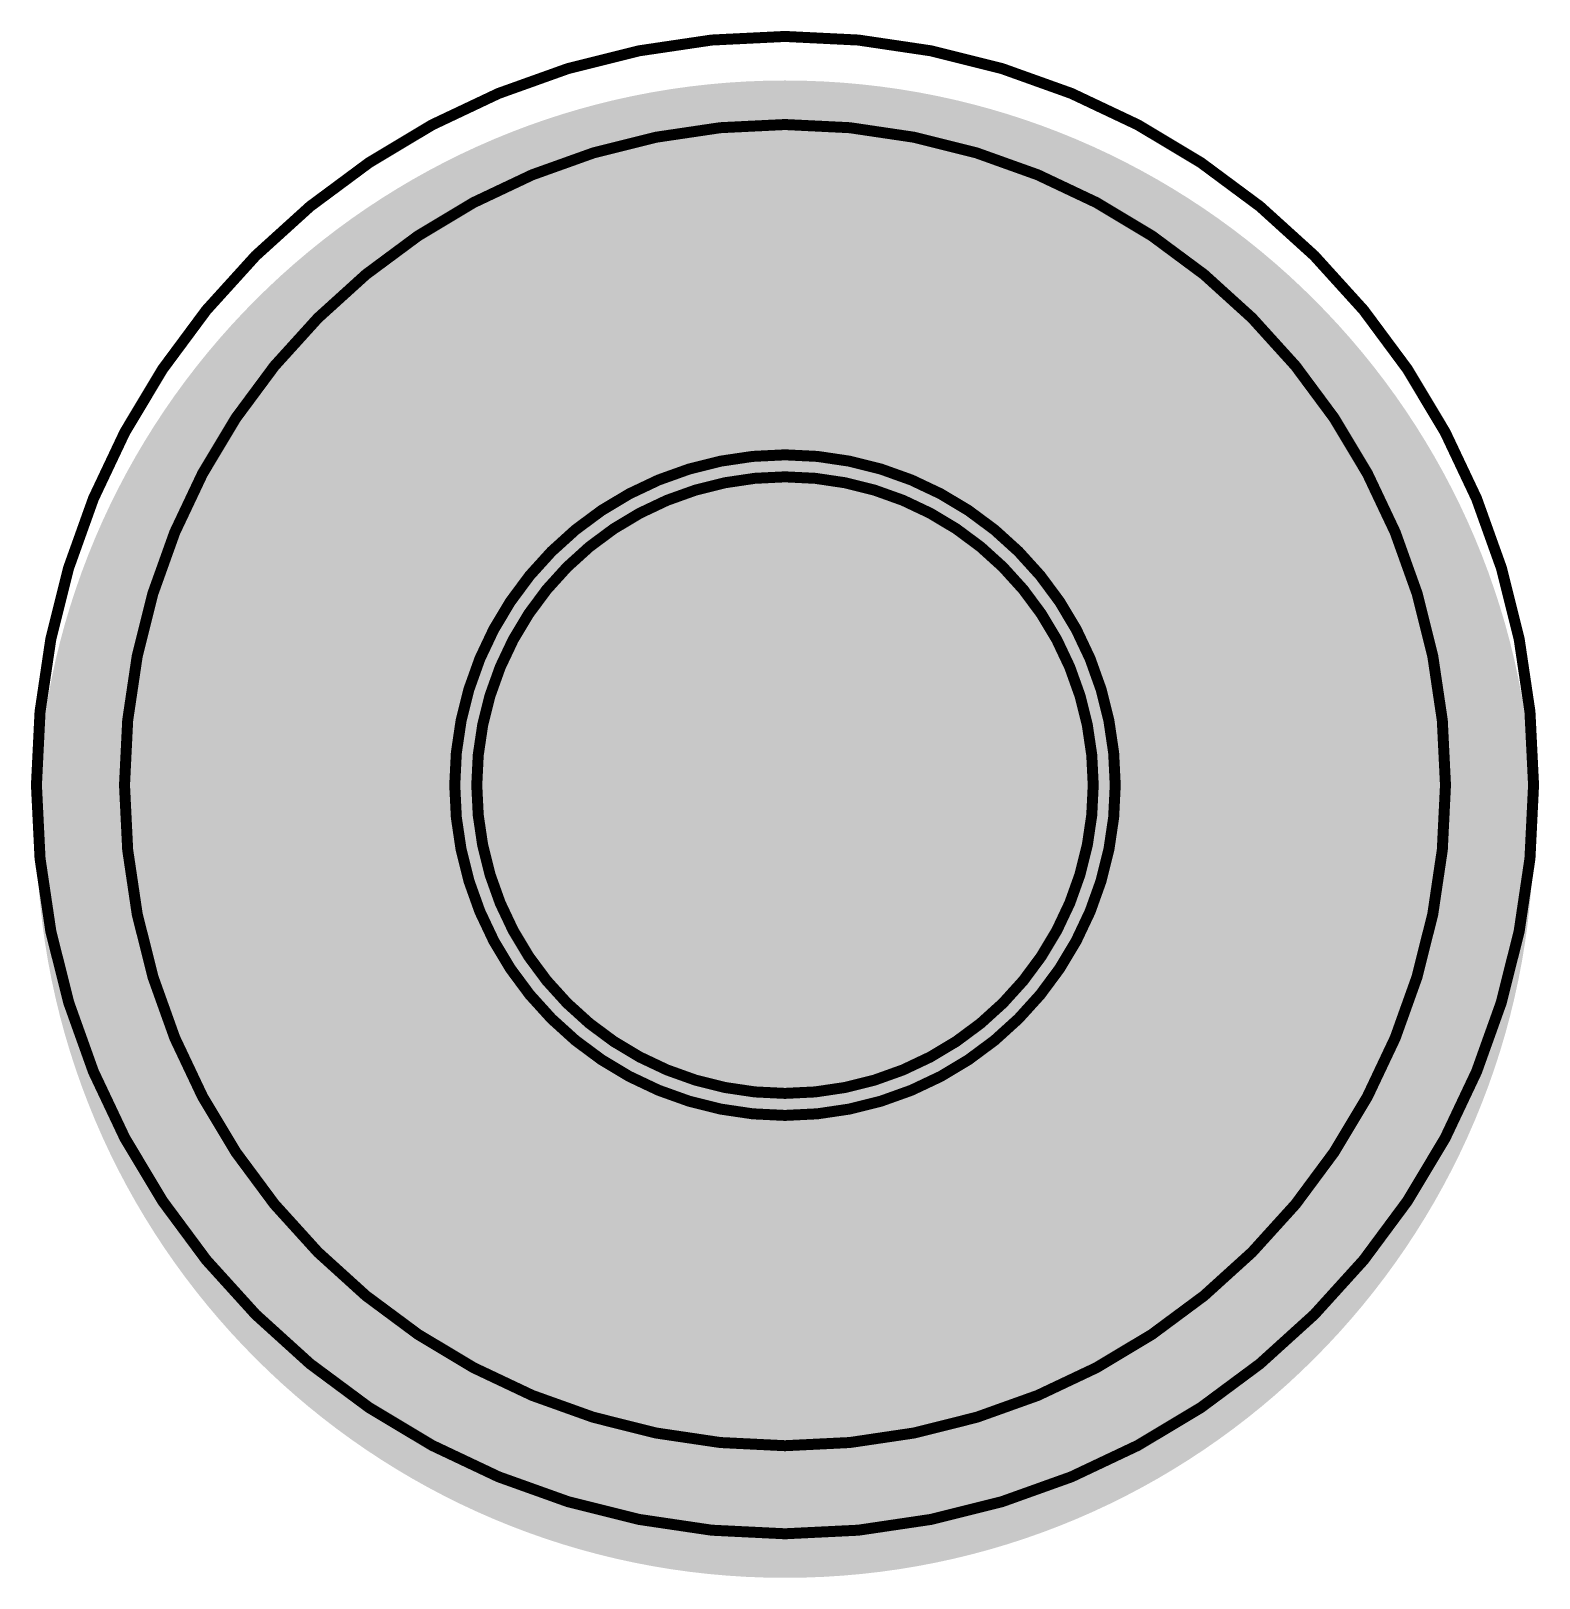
# Model space of a CAD drawing. Header units: millimetres. Extents: x 54 to 247, y 53 to 195.
# Drawn here: x 123.793 to 125.533, y 63.601 to 65.386 of the extents above; entities that cross this region are included whole.
import ezdxf

# ---------------------------------------------------------------- set-up
doc = ezdxf.new("R2010")
doc.units = ezdxf.units.MM
for name, color, linetype in [('BottomSolder', 6, 'Continuous'), ('Mechanical10', 56, 'Continuous'), ('Mechanical11', 56, 'Continuous'), ('Mechanical12', 56, 'Continuous'), ('Mechanical13', 56, 'Continuous'), ('Mechanical7', 56, 'Continuous'), ('MultiLayer', 9, 'Continuous'), ('PadHoleLayer', 156, 'Continuous'), ('TopSolder', 216, 'Continuous'), ('ViaHoleLayer', 16, 'Continuous')]:
    doc.layers.add(name, color=color, linetype=linetype)

# ---------------------------------------------------------------- blocks, each defined once
blk = doc.blocks.new('T____P_____B_224')
at = {"layer": 'BottomSolder'}
h = blk.add_hatch(color=6, dxfattribs=at)
edge = h.paths.add_edge_path()
edge.add_arc((0, 0), 0.8636, 0, 360)
h = blk.add_hatch(color=6, dxfattribs=at)
edge = h.paths.add_edge_path()
edge.add_arc((0, 0), 0.8636, 0, 360)
at = {"layer": 'MultiLayer'}
h = blk.add_hatch(color=9, dxfattribs=at)
edge = h.paths.add_edge_path()
edge.add_arc((0, 0), 0.762, 0, 360)
at = {"layer": 'PadHoleLayer'}
h = blk.add_hatch(color=156, dxfattribs=at)
edge = h.paths.add_edge_path()
edge.add_arc((0, 0), 0.381, 0, 360)
at = {"layer": 'TopSolder'}
h = blk.add_hatch(color=216, dxfattribs=at)
edge = h.paths.add_edge_path()
edge.add_arc((0, 0), 0.8636, 0, 360)
h = blk.add_hatch(color=216, dxfattribs=at)
edge = h.paths.add_edge_path()
edge.add_arc((0, 0), 0.8636, 0, 360)
at = {"layer": 'ViaHoleLayer'}
h = blk.add_hatch(color=16, dxfattribs=at)
edge = h.paths.add_edge_path()
edge.add_arc((0, 0), 0.3556, 0, 360)

msp = doc.modelspace()

# ---------------------------------------------------------------- linework, layer by layer
at = {"layer": 'Mechanical10'}
for points, const_width in [([(125.5268, 64.516, 1), (123.7996, 64.516, 1)], 0.0127), ([(125.5268, 64.516, 1), (123.7996, 64.516, 1)], 0.0127), ([(123.7964, 64.516, 1), (123.8028, 64.516, 1)], 0.00635), ([(123.7964, 64.516, 1), (123.8028, 64.516, 1)], 0.00635), ([(125.5236, 64.516, 1), (125.53, 64.516, 1)], 0.00635), ([(125.5236, 64.516, 1), (125.53, 64.516, 1)], 0.00635)]:
    msp.add_lwpolyline(points, format="xyb", close=True, dxfattribs=dict(at, const_width=const_width))
at = {"layer": 'Mechanical11'}
for points, const_width in [([(125.5268, 64.516, 1), (123.7996, 64.516, 1)], 0.0127), ([(125.5268, 64.516, 1), (123.7996, 64.516, 1)], 0.0127), ([(123.7964, 64.516, 1), (123.8028, 64.516, 1)], 0.00635), ([(123.7964, 64.516, 1), (123.8028, 64.516, 1)], 0.00635), ([(125.5236, 64.516, 1), (125.53, 64.516, 1)], 0.00635), ([(125.5236, 64.516, 1), (125.53, 64.516, 1)], 0.00635)]:
    msp.add_lwpolyline(points, format="xyb", close=True, dxfattribs=dict(at, const_width=const_width))
at = {"layer": 'Mechanical12'}
for points, const_width in [([(125.0442, 64.516, 1), (124.2822, 64.516, 1)], 0.0127), ([(124.279, 64.516, 1), (124.2854, 64.516, 1)], 0.00635), ([(125.041, 64.516, 1), (125.0474, 64.516, 1)], 0.00635)]:
    msp.add_lwpolyline(points, format="xyb", close=True, dxfattribs=dict(at, const_width=const_width))
at = {"layer": 'Mechanical13'}
for points, const_width in [([(125.0188, 64.516, 1), (124.3076, 64.516, 1)], 0.0127), ([(124.3044, 64.516, 1), (124.3108, 64.516, 1)], 0.00635), ([(125.0156, 64.516, 1), (125.022, 64.516, 1)], 0.00635)]:
    msp.add_lwpolyline(points, format="xyb", close=True, dxfattribs=dict(at, const_width=const_width))
at = {"layer": 'Mechanical7'}
for points, const_width in [([(125.4252, 64.516, 1), (123.9012, 64.516, 1)], 0.0127), ([(123.898, 64.516, 1), (123.9044, 64.516, 1)], 0.00635), ([(125.422, 64.516, 1), (125.4284, 64.516, 1)], 0.00635)]:
    msp.add_lwpolyline(points, format="xyb", close=True, dxfattribs=dict(at, const_width=const_width))

# ---------------------------------------------------------------- block references
at = {"rotation": 90}
msp.add_blockref('T____P_____B_224', (124.6632, 64.4652), dxfattribs=at)

doc.saveas('drawing.dxf')
